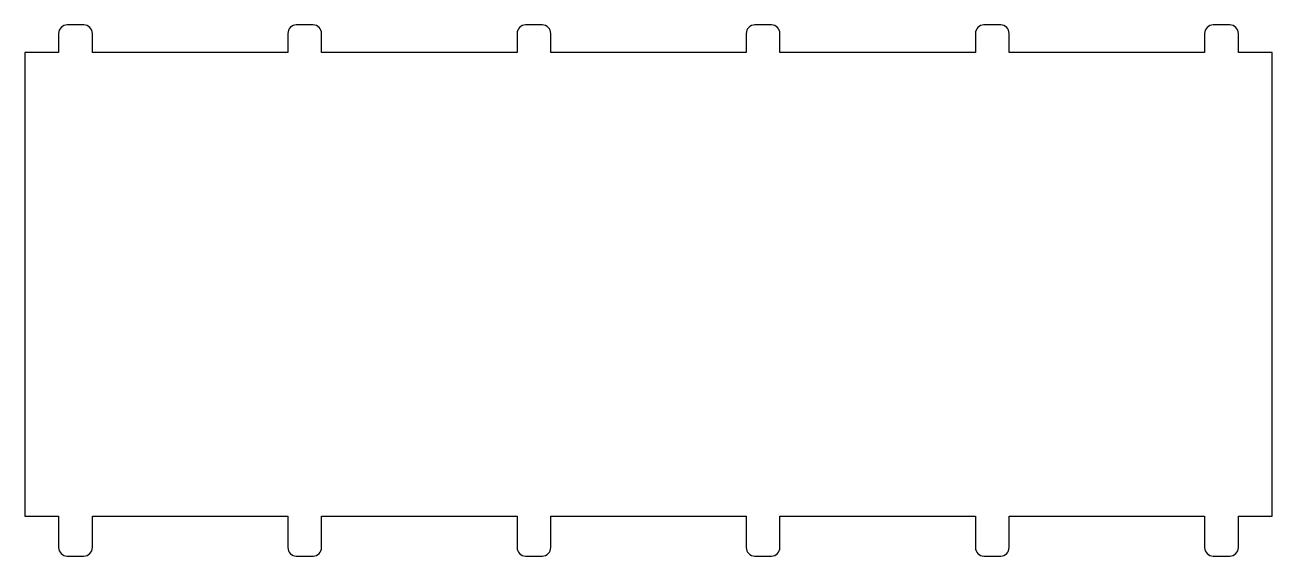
# Model space of a CAD drawing. Header units: millimetres. Extents: x 0 to 296, y -10 to 117.
import ezdxf

# ---------------------------------------------------------------- set-up
doc = ezdxf.new("R2010")
doc.units = ezdxf.units.MM

msp = doc.modelspace()

# ---------------------------------------------------------------- linework, layer by layer
msp.add_lwpolyline([(0, 0), (8, 0), (8, -7.5, 0.414214), (10, -9.5), (14, -9.5, 0.414214), (16, -7.5), (16, 0), (62.4, 0), (62.4, -7.5, 0.414214), (64.4, -9.5), (68.4, -9.5, 0.414214), (70.4, -7.5), (70.4, 0), (116.8, 0), (116.8, -7.5, 0.414214), (118.8, -9.5), (122.8, -9.5, 0.414214), (124.8, -7.5), (124.8, 0), (171.2, 0), (171.2, -7.5, 0.414214), (173.2, -9.5), (177.2, -9.5, 0.414214), (179.2, -7.5), (179.2, 0), (225.6, 0), (225.6, -7.5, 0.414214), (227.6, -9.5), (231.6, -9.5, 0.414214), (233.6, -7.5), (233.6, 0), (280, 0), (280, -7.5, 0.414214), (282, -9.5), (286, -9.5, 0.414214), (288, -7.5), (288, 0), (296, 0), (296, 110), (288, 110), (288, 114.5, 0.414214), (286, 116.5), (282, 116.5, 0.414214), (280, 114.5), (280, 110), (233.6, 110), (233.6, 114.5, 0.414214), (231.6, 116.5), (227.6, 116.5, 0.414214), (225.6, 114.5), (225.6, 110), (179.2, 110), (179.2, 114.5, 0.414214), (177.2, 116.5), (173.2, 116.5, 0.414214), (171.2, 114.5), (171.2, 110), (124.8, 110), (124.8, 114.5, 0.414214), (122.8, 116.5), (118.8, 116.5, 0.414214), (116.8, 114.5), (116.8, 110), (70.4, 110), (70.4, 114.5, 0.414214), (68.4, 116.5), (64.4, 116.5, 0.414214), (62.4, 114.5), (62.4, 110), (16, 110), (16, 114.5, 0.414214), (14, 116.5), (10, 116.5, 0.414214), (8, 114.5), (8, 110), (0, 110)], format="xyb", close=True)

doc.saveas('drawing.dxf')
